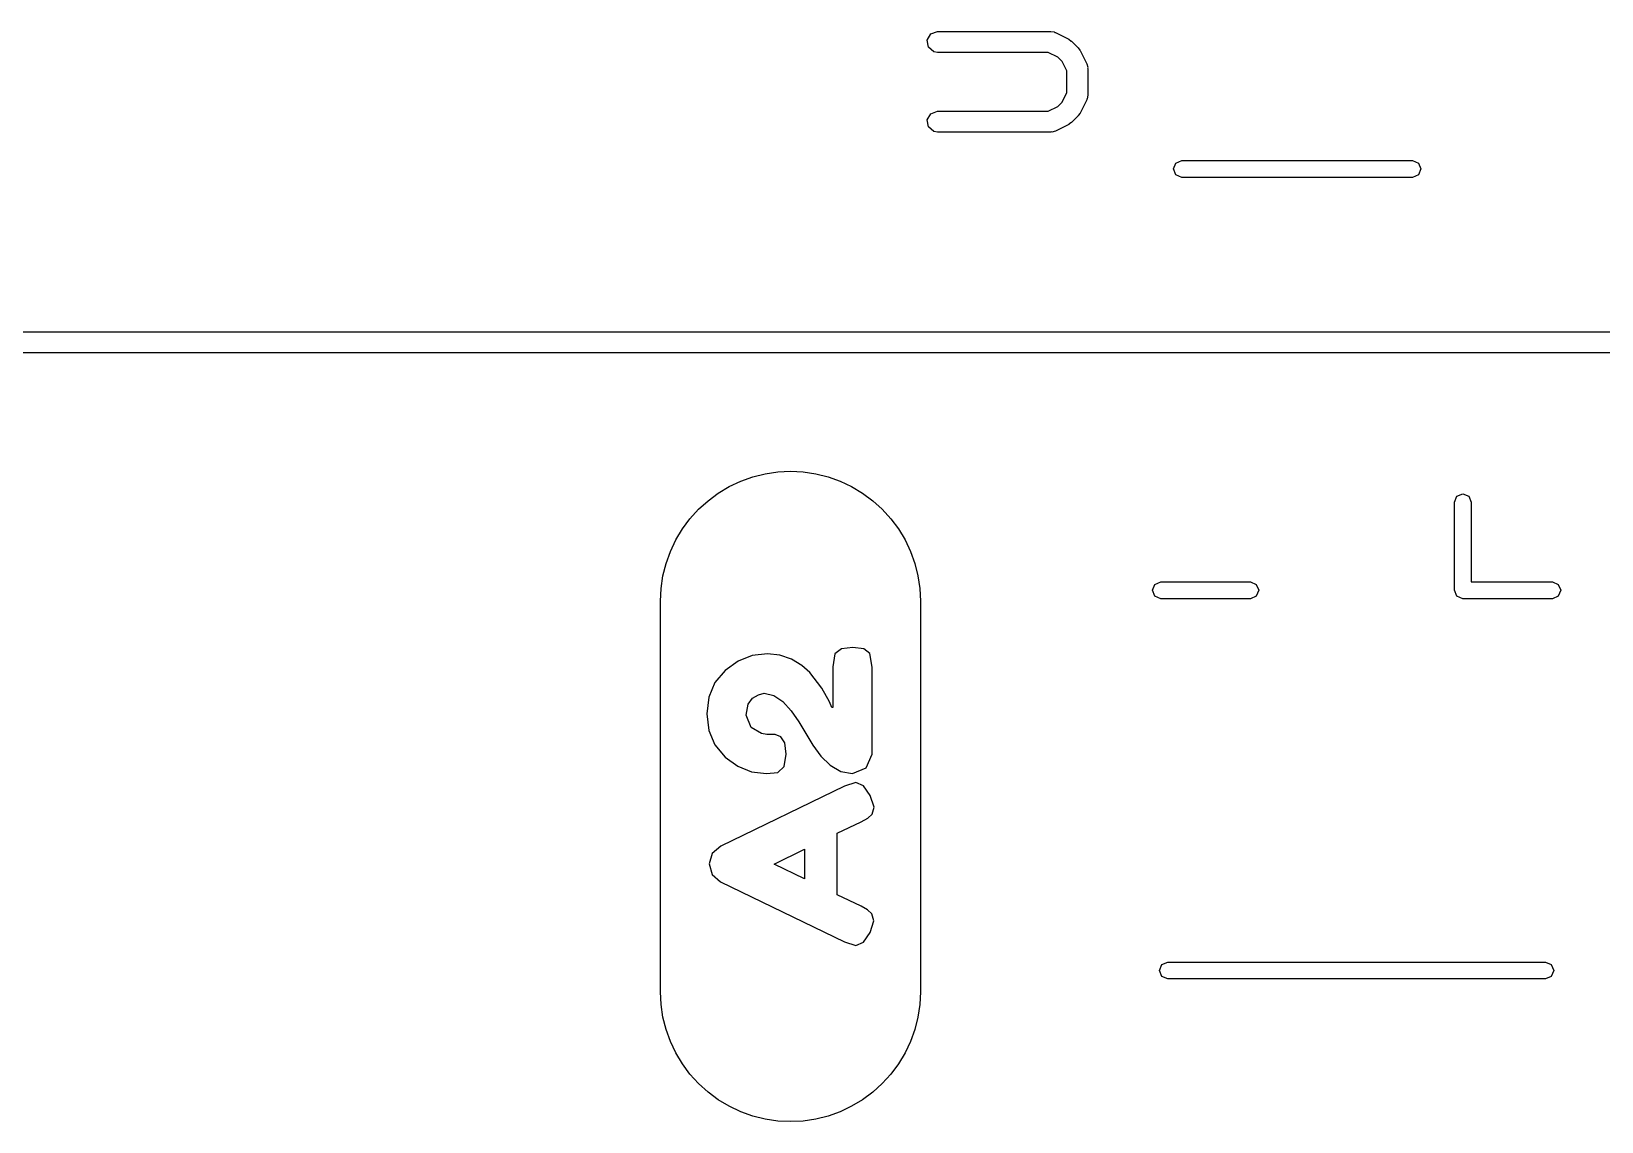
# Model space of a CAD drawing. Extents: x 1.05 to 4.18, y -7.24 to -4.14.
# Drawn here: x 1.8729 to 2.315, y -7.2373 to -6.9301 of the extents above; entities that cross this region are included whole.
import ezdxf

# ---------------------------------------------------------------- set-up
doc = ezdxf.new("R2010")
doc.units = 0
doc.header["$MEASUREMENT"] = 0
doc.layers.add('BLACK', color=7, linetype='CONTINUOUS')

msp = doc.modelspace()

# ---------------------------------------------------------------- linework, layer by layer
at = {"layer": 'BLACK', "linetype": 'CONTINUOUS'}
for p, q in [((2.12514, -6.93258), (2.12615, -6.93083)), ((2.12549, -6.93457), (2.12514, -6.93258)), ((2.12615, -6.93083), (2.12805, -6.93014)), ((2.12805, -6.93014), (2.15992, -6.93014)), ((2.15992, -6.93014), (2.16093, -6.93031)), ((2.16093, -6.93031), (2.16106, -6.93043)), ((2.16106, -6.93043), (2.16124, -6.93045)), ((2.16124, -6.93045), (2.16499, -6.93232)), ((2.16499, -6.93232), (2.1657, -6.93285)), ((2.1657, -6.93285), (2.16575, -6.93288)), ((2.16575, -6.93288), (2.16763, -6.93475)), ((2.12704, -6.93586), (2.12549, -6.93457)), ((2.12805, -6.93604), (2.12704, -6.93586)), ((2.15922, -6.93604), (2.12805, -6.93604)), ((2.16192, -6.93739), (2.15922, -6.93604)), ((2.16311, -6.93859), (2.16192, -6.93739)), ((2.16763, -6.93475), (2.16814, -6.93547)), ((2.16814, -6.93547), (2.16818, -6.93552)), ((2.16818, -6.93552), (2.17006, -6.93927)), ((2.16446, -6.94129), (2.16311, -6.93859)), ((2.16446, -6.94739), (2.16446, -6.94129)), ((2.17006, -6.93927), (2.17035, -6.94025)), ((2.17035, -6.94025), (2.17031, -6.94042)), ((2.17031, -6.94042), (2.17037, -6.94059)), ((2.17037, -6.94059), (2.17037, -6.94809)), ((2.16192, -6.95129), (2.16311, -6.95009)), ((2.16311, -6.95009), (2.16446, -6.94739)), ((2.17006, -6.94941), (2.16818, -6.95316)), ((2.17008, -6.94923), (2.17006, -6.94941)), ((2.17019, -6.9491), (2.17008, -6.94923)), ((2.17037, -6.94809), (2.17019, -6.9491)), ((2.12514, -6.95507), (2.12615, -6.95332)), ((2.12549, -6.95706), (2.12514, -6.95507)), ((2.12615, -6.95332), (2.12805, -6.95263)), ((2.12805, -6.95263), (2.15922, -6.95263)), ((2.15922, -6.95263), (2.16192, -6.95129)), ((2.16763, -6.95393), (2.16575, -6.9558)), ((2.16766, -6.95387), (2.16763, -6.95393)), ((2.16818, -6.95316), (2.16766, -6.95387)), ((2.12704, -6.95836), (2.12549, -6.95706)), ((2.12805, -6.95854), (2.12704, -6.95836)), ((2.15992, -6.95854), (2.12805, -6.95854)), ((2.16008, -6.95848), (2.15992, -6.95854)), ((2.16025, -6.95852), (2.16008, -6.95848)), ((2.16124, -6.95823), (2.16025, -6.95852)), ((2.16499, -6.95635), (2.16124, -6.95823)), ((2.16503, -6.95631), (2.16499, -6.95635)), ((2.16575, -6.9558), (2.16503, -6.95631)), ((2.19449, -6.9689), (2.19518, -6.96723)), ((2.19518, -6.96723), (2.19685, -6.96654)), ((2.19685, -6.96654), (2.26181, -6.96654)), ((2.26181, -6.96654), (2.26348, -6.96723)), ((2.26348, -6.96723), (2.26417, -6.9689)), ((2.19518, -6.97057), (2.19449, -6.9689)), ((2.19685, -6.97126), (2.19518, -6.97057)), ((2.26181, -6.97126), (2.19685, -6.97126)), ((2.26348, -6.97057), (2.26181, -6.97126)), ((2.26417, -6.9689), (2.26348, -6.97057)), ((1.25984, -7.01476), (3.95669, -7.01476)), ((3.95669, -7.02067), (1.25984, -7.02067)), ((2.06937, -7.05838), (2.07261, -7.05685)), ((2.07261, -7.05685), (2.07599, -7.05564)), ((2.07599, -7.05564), (2.07948, -7.05477)), ((2.07948, -7.05477), (2.08303, -7.05424)), ((2.08303, -7.05424), (2.08661, -7.05407)), ((2.08661, -7.05407), (2.0902, -7.05424)), ((2.0902, -7.05424), (2.09375, -7.05477)), ((2.09375, -7.05477), (2.09723, -7.05564)), ((2.09723, -7.05564), (2.10061, -7.05685)), ((2.10061, -7.05685), (2.10386, -7.05838)), ((2.06341, -7.06237), (2.06629, -7.06023)), ((2.06629, -7.06023), (2.06937, -7.05838)), ((2.10386, -7.05838), (2.10694, -7.06023)), ((2.10694, -7.06023), (2.10982, -7.06237)), ((2.27362, -7.0628), (2.27431, -7.06112)), ((2.27431, -7.06112), (2.27598, -7.06043)), ((2.27598, -7.06043), (2.27765, -7.06112)), ((2.27765, -7.06112), (2.27835, -7.0628)), ((2.05833, -7.06744), (2.06075, -7.06478)), ((2.06075, -7.06478), (2.06341, -7.06237)), ((2.10982, -7.06237), (2.11248, -7.06478)), ((2.11248, -7.06478), (2.11489, -7.06744)), ((2.27362, -7.0876), (2.27362, -7.0628)), ((2.27835, -7.0628), (2.27835, -7.08524)), ((2.0562, -7.07032), (2.05833, -7.06744)), ((2.11489, -7.06744), (2.11703, -7.07032)), ((2.05282, -7.07665), (2.05435, -7.0734)), ((2.05435, -7.0734), (2.0562, -7.07032)), ((2.11703, -7.07032), (2.11888, -7.0734)), ((2.11888, -7.0734), (2.12041, -7.07665)), ((2.05161, -7.08003), (2.05282, -7.07665)), ((2.12041, -7.07665), (2.12162, -7.08003)), ((2.05073, -7.08351), (2.05161, -7.08003)), ((2.12162, -7.08003), (2.12249, -7.08351)), ((2.05003, -7.09065), (2.05021, -7.08706)), ((2.05021, -7.08706), (2.05073, -7.08351)), ((2.12249, -7.08351), (2.12302, -7.08706)), ((2.12302, -7.08706), (2.1232, -7.09065)), ((2.18858, -7.0876), (2.18927, -7.08593)), ((2.18927, -7.08927), (2.18858, -7.0876)), ((2.18927, -7.08593), (2.19094, -7.08524)), ((2.19094, -7.08524), (2.21614, -7.08524)), ((2.21614, -7.08524), (2.21781, -7.08593)), ((2.21781, -7.08593), (2.2185, -7.0876)), ((2.2185, -7.0876), (2.21781, -7.08927)), ((2.27431, -7.08927), (2.27362, -7.0876)), ((2.27835, -7.08524), (2.30118, -7.08524)), ((2.30118, -7.08524), (2.30285, -7.08593)), ((2.30285, -7.08593), (2.30354, -7.0876)), ((2.30354, -7.0876), (2.30285, -7.08927)), ((2.05003, -7.20069), (2.05003, -7.09065)), ((2.1232, -7.09065), (2.1232, -7.20069)), ((2.19094, -7.08996), (2.18927, -7.08927)), ((2.21614, -7.08996), (2.19094, -7.08996)), ((2.21781, -7.08927), (2.21614, -7.08996)), ((2.27598, -7.08996), (2.27431, -7.08927)), ((2.30118, -7.08996), (2.27598, -7.08996)), ((2.30285, -7.08927), (2.30118, -7.08996)), ((2.08018, -7.10548), (2.07588, -7.106)), ((2.08365, -7.10587), (2.08018, -7.10548)), ((2.09915, -7.10551), (2.09855, -7.10917)), ((2.10096, -7.10404), (2.09915, -7.10551)), ((2.10415, -7.10367), (2.10096, -7.10404)), ((2.1073, -7.10408), (2.10415, -7.10367)), ((2.10893, -7.10542), (2.1073, -7.10408)), ((2.10968, -7.10929), (2.10893, -7.10542)), ((2.07191, -7.10757), (2.06827, -7.11017)), ((2.07588, -7.106), (2.07191, -7.10757)), ((2.08693, -7.10704), (2.08365, -7.10587)), ((2.0898, -7.10876), (2.08693, -7.10704)), ((2.09205, -7.11079), (2.0898, -7.10876)), ((2.09855, -7.10917), (2.09855, -7.12061)), ((2.10968, -7.13373), (2.10968, -7.10929)), ((2.06537, -7.11361), (2.06363, -7.11768)), ((2.06827, -7.11017), (2.06537, -7.11361)), ((2.0955, -7.11517), (2.09205, -7.11079)), ((2.06363, -7.11768), (2.06305, -7.12239)), ((2.07468, -7.11967), (2.0759, -7.11801)), ((2.0759, -7.11801), (2.07758, -7.11704)), ((2.07758, -7.11704), (2.07918, -7.11661)), ((2.07918, -7.11661), (2.08191, -7.11719)), ((2.08191, -7.11719), (2.08449, -7.11895)), ((2.09761, -7.11904), (2.0955, -7.11517)), ((2.06305, -7.12239), (2.06362, -7.12709)), ((2.07411, -7.12279), (2.07468, -7.11967)), ((2.07558, -7.12626), (2.07411, -7.12279)), ((2.08449, -7.11895), (2.08686, -7.12154)), ((2.08686, -7.12154), (2.08896, -7.12461)), ((2.09824, -7.12061), (2.09761, -7.11904)), ((2.09855, -7.12061), (2.09824, -7.12061)), ((2.06362, -7.12709), (2.06534, -7.13115)), ((2.07849, -7.12792), (2.07558, -7.12626)), ((2.08896, -7.12461), (2.09094, -7.12792)), ((2.06534, -7.13115), (2.06821, -7.13458)), ((2.07993, -7.12817), (2.07849, -7.12792)), ((2.0803, -7.12817), (2.07993, -7.12817)), ((2.08236, -7.12826), (2.0803, -7.12817)), ((2.08393, -7.12886), (2.08236, -7.12826)), ((2.08505, -7.13054), (2.08393, -7.12886)), ((2.08543, -7.13373), (2.08505, -7.13054)), ((2.09094, -7.12792), (2.09296, -7.13123)), ((2.09296, -7.13123), (2.09519, -7.1343)), ((2.06821, -7.13458), (2.07179, -7.13716)), ((2.08483, -7.13722), (2.08543, -7.13373)), ((2.09519, -7.1343), (2.09783, -7.13689)), ((2.10799, -7.13761), (2.10968, -7.13373)), ((2.07179, -7.13716), (2.07568, -7.13871)), ((2.07568, -7.13871), (2.07986, -7.13923)), ((2.07986, -7.13923), (2.08305, -7.13892)), ((2.08305, -7.13892), (2.08483, -7.13722)), ((2.09783, -7.13689), (2.10081, -7.13865)), ((2.10081, -7.13865), (2.10405, -7.13923)), ((2.10405, -7.13923), (2.10799, -7.13761)), ((2.10186, -7.14279), (2.06699, -7.15967)), ((2.10505, -7.14173), (2.10186, -7.14279)), ((2.10719, -7.14264), (2.10505, -7.14173)), ((2.10911, -7.14536), (2.10719, -7.14264)), ((2.11018, -7.1487), (2.10911, -7.14536)), ((2.10961, -7.1507), (2.11018, -7.1487)), ((2.0998, -7.15604), (2.10655, -7.15279)), ((2.10655, -7.15279), (2.10843, -7.15183)), ((2.10843, -7.15183), (2.10961, -7.1507)), ((2.0998, -7.17336), (2.0998, -7.15604)), ((2.06455, -7.16173), (2.06374, -7.16467)), ((2.06699, -7.15967), (2.06455, -7.16173)), ((2.08199, -7.16473), (2.09055, -7.16054)), ((2.09055, -7.16054), (2.09055, -7.16886)), ((2.06374, -7.16467), (2.06461, -7.16764)), ((2.09055, -7.16886), (2.08199, -7.16473)), ((2.06461, -7.16764), (2.06693, -7.16973)), ((2.06693, -7.16973), (2.10186, -7.18661)), ((2.10655, -7.17661), (2.0998, -7.17336)), ((2.10836, -7.17758), (2.10655, -7.17661)), ((2.10952, -7.1787), (2.10836, -7.17758)), ((2.10905, -7.18404), (2.11011, -7.1807)), ((2.11011, -7.1807), (2.10952, -7.1787)), ((2.10718, -7.18676), (2.10905, -7.18404)), ((2.10186, -7.18661), (2.10505, -7.18767)), ((2.10505, -7.18767), (2.10718, -7.18676)), ((2.19055, -7.19468), (2.19124, -7.19301)), ((2.19124, -7.19301), (2.19291, -7.19232)), ((2.19291, -7.19232), (2.29921, -7.19232)), ((2.29921, -7.19232), (2.30088, -7.19301)), ((2.30088, -7.19301), (2.30157, -7.19468)), ((2.19124, -7.19636), (2.19055, -7.19468)), ((2.19291, -7.19705), (2.19124, -7.19636)), ((2.29921, -7.19705), (2.19291, -7.19705)), ((2.30088, -7.19636), (2.29921, -7.19705)), ((2.30157, -7.19468), (2.30088, -7.19636)), ((2.05021, -7.20428), (2.05003, -7.20069)), ((2.1232, -7.20069), (2.12302, -7.20428)), ((2.05073, -7.20783), (2.05021, -7.20428)), ((2.12302, -7.20428), (2.12249, -7.20783)), ((2.05161, -7.21131), (2.05073, -7.20783)), ((2.05282, -7.21469), (2.05161, -7.21131)), ((2.12162, -7.21131), (2.12041, -7.21469)), ((2.12249, -7.20783), (2.12162, -7.21131)), ((2.05435, -7.21794), (2.05282, -7.21469)), ((2.12041, -7.21469), (2.11888, -7.21794)), ((2.0562, -7.22101), (2.05435, -7.21794)), ((2.11888, -7.21794), (2.11703, -7.22101)), ((2.05833, -7.2239), (2.0562, -7.22101)), ((2.06075, -7.22656), (2.05833, -7.2239)), ((2.11489, -7.2239), (2.11248, -7.22656)), ((2.11703, -7.22101), (2.11489, -7.2239)), ((2.06341, -7.22897), (2.06075, -7.22656)), ((2.06629, -7.23111), (2.06341, -7.22897)), ((2.10982, -7.22897), (2.10694, -7.23111)), ((2.11248, -7.22656), (2.10982, -7.22897)), ((2.06937, -7.23295), (2.06629, -7.23111)), ((2.07261, -7.23449), (2.06937, -7.23295)), ((2.10386, -7.23295), (2.10061, -7.23449)), ((2.10694, -7.23111), (2.10386, -7.23295)), ((2.07599, -7.2357), (2.07261, -7.23449)), ((2.07948, -7.23657), (2.07599, -7.2357)), ((2.08303, -7.2371), (2.07948, -7.23657)), ((2.08661, -7.23727), (2.08303, -7.2371)), ((2.0902, -7.2371), (2.08661, -7.23727)), ((2.09375, -7.23657), (2.0902, -7.2371)), ((2.09723, -7.2357), (2.09375, -7.23657)), ((2.10061, -7.23449), (2.09723, -7.2357))]:
    msp.add_line(p, q, dxfattribs=at)

doc.saveas('drawing.dxf')
